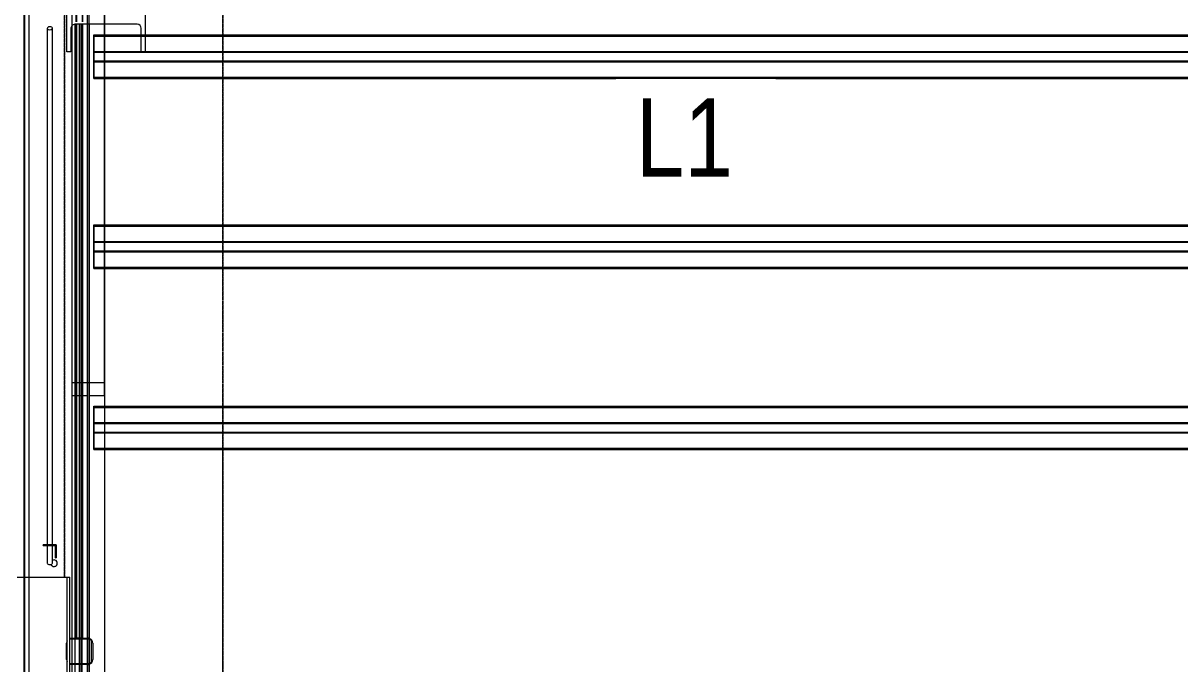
# Model space of a CAD drawing. Header units: centimetres. Extents: x -13617 to -9515, y -261 to 6553.
# Drawn here: x -12481.3 to -12038.1, y 5444.1 to 5689.4 of the extents above; entities that cross this region are included whole.
import ezdxf

# ---------------------------------------------------------------- set-up
doc = ezdxf.new("R2010")
doc.units = ezdxf.units.CM
for name, pattern in [('_Overhead', [0.47625, 0.3175, -0.15875]), ('_Overhead_2_', [0.47625, 0.3175, -0.15875]), ('Hidden', [0.714375, 0.47625, -0.238125])]:
    doc.linetypes.add(name, pattern=pattern)
for name, color, linetype, lineweight in [('A-FLOR', 7, 'Continuous', 9), ('A-GENM', 7, 'Continuous', 9), ('E-LITE-EQPM', 7, 'Continuous', 9), ('E-LITE-EQPM-IDEN', 7, 'Continuous', 18), ('S-BEAM', 7, 'Continuous', 9), ('S-COLS', 7, 'Continuous', 9)]:
    doc.layers.add(name, color=color, linetype=linetype, lineweight=lineweight)
doc.styles.add('Arial_2', font='arial.ttf', dxfattribs={"width": 0.8, "height": 30})

# ---------------------------------------------------------------- blocks, each defined once
blk = doc.blocks.new('HSS Rectangular-Column - 100 x 100 mm-V19-Planta patio maniobras')
at = {"layer": 'S-COLS', "color": 253, "true_color": 0xaaaaaa}
for p, q in [((-3, 4.6), (-3.65, 4.6)), ((-3, 5), (-1.88, 5)), ((-1.88, 4.6), (-3, 4.6)), ((-1.88, 5), (-1.36, 5)), ((-1.88, 5), (-0.23, 5)), ((-0.23, 4.6), (-1.88, 4.6)), ((-1.36, 5), (-1.2, 5)), ((-0.86, 5), (-0.23, 5)), ((-0.23, 5), (0.07, 5)), ((-0.23, 5), (0.07, 5)), ((0.07, 4.6), (-0.23, 4.6)), ((0.07, 5), (0.98, 5)), ((0.07, 5), (0.71, 5)), ((0.71, 4.6), (0.07, 4.6)), ((0.71, 5), (1.01, 5)), ((1.01, 4.6), (0.71, 4.6)), ((1.01, 5), (3.09, 5)), ((3.4, 4.6), (1.01, 4.6)), ((1.12, 5), (2.9, 5)), ((-5, -3.1), (-5, 3.09)), ((4.6, -3.65), (4.6, 3.65)), ((5, 3.09), (5, -3.1)), ((-3.65, -4.6), (-3, -4.6)), ((-3, -4.6), (-1.88, -4.6)), ((-1.88, -5), (-3, -5)), ((-1.88, -4.6), (-0.23, -4.6)), ((-0.23, -5), (-1.88, -5)), ((-0.23, -4.6), (0.07, -4.6)), ((0.07, -5), (-0.23, -5)), ((0.07, -4.6), (0.71, -4.6)), ((0.71, -5), (0.07, -5)), ((0.71, -4.6), (1.01, -4.6)), ((1.01, -5), (0.71, -5)), ((1.01, -4.6), (3.5, -4.6)), ((3.09, -5), (1.01, -5))]:
    blk.add_line(p, q, dxfattribs=at)
for centre, radius, start, end in [((-3.1, 3.09), 1.9, 90, 110.7102), ((3.09, 3.09), 1.91, 80.4673, 90), ((3.09, 3.09), 1.91, 30, 73.8894), ((3.65, 3.65), 0.953, 360, 90), ((-3.1, 3.09), 1.9, 150.9132, 180), ((3.09, 3.09), 1.91, 360, 30), ((-3.1, -3.1), 1.91, 180, 209.0868), ((3.09, -3.1), 1.9, 286.1106, 360), ((3.65, -3.65), 0.952, 270, 0), ((-3.1, -3.1), 1.91, 249.2898, 270), ((3.09, -3.1), 1.91, 270, 282.8672)]:
    blk.add_arc(centre, radius, start, end, dxfattribs=at)
blk = doc.blocks.new('M_L Equal Angles - 25 x 25 mm-1637255-Planta patio maniobras')
at = {"layer": 'S-BEAM', "color": 254, "true_color": 0xcccccc}
for p, q in [((-297.69, 1.36), (-297.69, 1.2)), ((-297.69, 1.2), (-297.69, 1.36)), ((-297.69, 1.36), (-204.77, 1.36)), ((-297.69, 1.36), (-204.77, 1.36)), ((-297.69, 1.2), (-297.69, 1.04)), ((-297.69, 0.86), (-297.69, 1.04)), ((-297.69, 0.86), (-297.69, 0.23)), ((-297.69, 0.41), (-297.69, 0.86)), ((-297.69, 0.23), (-297.69, 0.41)), ((-297.69, 0.23), (-297.69, -0.07)), ((-297.69, -0.07), (-297.69, 0.23)), ((-297.69, 1.04), (-204.77, 1.04)), ((-204.77, 1.36), (-62.61, 1.36)), ((-204.77, 1.36), (-62.61, 1.36)), ((-204.77, 1.04), (-62.61, 1.04)), ((-61.64, 1.36), (183.52, 1.36)), ((-61.64, 1.36), (183.52, 1.36)), ((-61.62, 1.04), (183.52, 1.04)), ((243.47, 1.36), (298.5, 1.36)), ((243.47, 1.04), (298.5, 1.04)), ((243.71, 1.36), (298.5, 1.36)), ((299.08, 1.36), (299.88, 1.36)), ((299.08, 1.36), (299.88, 1.36)), ((299.08, 1.04), (299.88, 1.04)), ((299.88, 1.36), (300.47, 1.36)), ((299.88, 1.36), (300.47, 1.36)), ((299.88, 1.04), (300.47, 1.04)), ((300.47, 1.36), (300.77, 1.36)), ((300.47, 1.36), (300.77, 1.36)), ((300.47, 1.04), (300.77, 1.04)), ((300.77, 1.36), (302.42, 1.36)), ((300.77, 1.36), (302.42, 1.36)), ((300.77, 1.04), (302.42, 1.04)), ((302.42, 1.36), (302.68, 1.36)), ((302.42, 1.36), (302.68, 1.36)), ((302.42, 1.04), (302.68, 1.04)), ((302.68, 1.36), (302.68, 1.2)), ((302.68, 1.2), (302.68, 1.36)), ((302.68, 1.16), (302.68, 1.2)), ((302.68, 1.12), (302.68, 1.16)), ((302.68, 1.05), (302.68, 1.12)), ((302.68, 1.04), (302.68, 1.05)), ((302.68, 1.04), (302.68, 1.02)), ((302.68, 1.02), (302.68, 0.86)), ((302.68, 0.86), (302.68, 0.72)), ((302.68, -0.98), (302.68, 0.86)), ((302.68, 0.72), (302.68, 0.57)), ((302.68, 0.57), (302.68, 0.41)), ((302.68, 0.41), (302.68, -0.98)), ((-297.69, -0.07), (-297.69, -0.98)), ((-297.69, -0.98), (-297.69, -0.07)), ((-297.69, -0.98), (-297.69, -1.02)), ((-297.69, -1.02), (-297.69, -1.14)), ((-204.77, -1.14), (-297.69, -1.14)), ((-297.69, -1.14), (-204.77, -1.14)), ((-204.77, -1.14), (-62.61, -1.14)), ((-62.61, -1.14), (-204.77, -1.14)), ((-61.62, -1.14), (183.52, -1.14)), ((183.52, -1.14), (-61.62, -1.14)), ((243.67, -1.14), (298.5, -1.14)), ((298.5, -1.14), (243.71, -1.14)), ((299.08, -1.14), (300.47, -1.14)), ((300.47, -1.14), (299.08, -1.14)), ((300.47, -1.14), (300.77, -1.14)), ((300.77, -1.14), (300.47, -1.14)), ((300.77, -1.14), (302.42, -1.14)), ((302.42, -1.14), (300.77, -1.14)), ((302.42, -1.14), (302.68, -1.14)), ((302.68, -1.14), (302.42, -1.14)), ((302.68, -1.02), (302.68, -0.98)), ((302.68, -1.14), (302.68, -1.02))]:
    blk.add_line(p, q, dxfattribs=at)
at = {"layer": 'S-BEAM', "color": 254, "linetype": 'Hidden', "true_color": 0xcccccc}
for p, q in [((-297.69, 1.04), (-204.77, 1.04)), ((-204.77, 1.04), (-62.61, 1.04)), ((-61.62, 1.04), (183.52, 1.04)), ((243.47, 1.04), (298.5, 1.04)), ((299.08, 1.04), (299.88, 1.04)), ((299.88, 1.04), (300.47, 1.04)), ((300.47, 1.04), (300.77, 1.04)), ((300.77, 1.04), (302.42, 1.04)), ((302.42, 1.04), (302.68, 1.04))]:
    blk.add_line(p, q, dxfattribs=at)
blk = doc.blocks.new('M_L Equal Angles - 25 x 25 mm-V22-Planta patio maniobras')
at = {"layer": 'S-BEAM', "color": 254, "true_color": 0xcccccc}
for p, q in [((-297.69, 1.36), (-297.69, 1.2)), ((-297.69, 1.2), (-297.69, 1.36)), ((-297.69, 1.36), (-204.77, 1.36)), ((-297.69, 1.36), (-204.77, 1.36)), ((-297.69, 1.2), (-297.69, 1.06)), ((-297.69, 1.06), (-297.69, 1.04)), ((-297.69, 0.96), (-297.69, 1.04)), ((-297.69, 0.86), (-297.69, 0.96)), ((-297.69, 0.86), (-297.69, 0.23)), ((-297.69, 0.23), (-297.69, -0.07)), ((-297.69, 1.04), (-204.77, 1.04)), ((-204.77, 1.36), (-62.61, 1.36)), ((-204.77, 1.36), (-62.61, 1.36)), ((-204.77, 1.04), (-62.61, 1.04)), ((-61.64, 1.36), (183.52, 1.36)), ((-61.64, 1.36), (183.52, 1.36)), ((-61.62, 1.04), (183.52, 1.04)), ((224.84, 1.36), (298.5, 1.36)), ((224.84, 1.04), (298.5, 1.04)), ((225.08, 1.36), (298.5, 1.36)), ((299.08, 1.36), (299.88, 1.36)), ((299.08, 1.36), (299.88, 1.36)), ((299.08, 1.04), (299.88, 1.04)), ((299.88, 1.36), (300.47, 1.36)), ((299.88, 1.36), (300.47, 1.36)), ((299.88, 1.04), (300.47, 1.04)), ((300.47, 1.36), (300.77, 1.36)), ((300.47, 1.36), (300.77, 1.36)), ((300.47, 1.04), (300.77, 1.04)), ((300.77, 1.36), (302.42, 1.36)), ((300.77, 1.36), (302.42, 1.36)), ((300.77, 1.04), (302.42, 1.04)), ((302.42, 1.36), (302.68, 1.36)), ((302.42, 1.36), (302.68, 1.36)), ((302.42, 1.04), (302.68, 1.04)), ((302.68, 1.36), (302.68, 1.2)), ((302.68, 1.2), (302.68, 1.36)), ((302.68, 1.16), (302.68, 1.2)), ((302.68, 1.04), (302.68, 1.16)), ((302.68, 1.04), (302.68, 0.57)), ((302.68, -0.98), (302.68, 0.86)), ((302.68, 0.57), (302.68, 0.41)), ((302.68, 0.41), (302.68, -0.98)), ((-297.69, -0.07), (-297.69, -0.98)), ((-297.69, -0.98), (-297.69, -0.71)), ((-297.69, -0.98), (-297.69, -1.02)), ((-297.69, -1.02), (-297.69, -1.14)), ((-204.77, -1.14), (-297.69, -1.14)), ((-297.69, -1.14), (-204.77, -1.14)), ((-204.77, -1.14), (-62.61, -1.14)), ((-62.61, -1.14), (-204.77, -1.14)), ((-61.62, -1.14), (183.52, -1.14)), ((183.52, -1.14), (-61.62, -1.14)), ((225.05, -1.14), (298.5, -1.14)), ((298.5, -1.14), (225.08, -1.14)), ((299.08, -1.14), (300.47, -1.14)), ((300.47, -1.14), (299.08, -1.14)), ((300.47, -1.14), (300.77, -1.14)), ((300.77, -1.14), (300.47, -1.14)), ((300.77, -1.14), (302.42, -1.14)), ((302.42, -1.14), (300.77, -1.14)), ((302.42, -1.14), (302.68, -1.14)), ((302.68, -1.14), (302.42, -1.14)), ((302.68, -1.02), (302.68, -0.98)), ((302.68, -1.14), (302.68, -1.02))]:
    blk.add_line(p, q, dxfattribs=at)
at = {"layer": 'S-BEAM', "color": 254, "linetype": 'Hidden', "true_color": 0xcccccc}
for p, q in [((-297.69, 1.04), (-204.77, 1.04)), ((-204.77, 1.04), (-62.61, 1.04)), ((-61.62, 1.04), (183.52, 1.04)), ((224.84, 1.04), (298.5, 1.04)), ((299.08, 1.04), (299.88, 1.04)), ((299.88, 1.04), (300.47, 1.04)), ((300.47, 1.04), (300.77, 1.04)), ((300.77, 1.04), (302.42, 1.04)), ((302.42, 1.04), (302.68, 1.04))]:
    blk.add_line(p, q, dxfattribs=at)
blk = doc.blocks.new('Costanera Perfil Z - Parametrizado - h_30cm-V54-Planta patio maniobras')
at = {"layer": 'S-BEAM', "color": 254, "true_color": 0xcccccc}
for p, q in [((-8.1, 548.74), (-8.34, 548.74)), ((-8.34, 548.74), (-8.1, 548.74)), ((-8.34, 548.74), (-8.34, -548.74)), ((-8.1, 548.74), (1.98, 548.74)), ((-8.1, -548.74), (-8.1, 548.74)), ((-7.84, 548.74), (-8.04, 548.74)), ((-8.04, 548.74), (-8.04, -548.74)), ((1.64, 548.74), (-7.84, 548.74)), ((-7.84, 548.74), (-7.84, -548.74)), ((-1.64, 548.74), (-1.98, 548.74)), ((-1.98, 548.74), (-0.95, 548.74)), ((-1.98, 548.74), (-1.98, 544.73)), ((-0.66, 548.74), (-1.64, 548.74)), ((-1.64, 548.74), (1.64, 548.74)), ((1.64, 548.74), (-1.64, 548.74)), ((-1.64, 548.74), (-1.64, 544.73)), ((-0.95, 548.74), (1.64, 548.74)), ((1.64, 548.74), (-0.66, 548.74)), ((1.98, 548.74), (1.64, 548.74)), ((1.64, 548.74), (1.98, 548.74)), ((1.98, 548.74), (1.64, 548.74)), ((1.64, 548.74), (1.64, -548.74)), ((1.98, 548.74), (7.84, 548.74)), ((8.04, 548.74), (1.98, 548.74)), ((1.98, 548.74), (1.98, -548.74)), ((7.84, 548.74), (8.04, 548.74)), ((7.84, 548.74), (7.84, 544.73)), ((8.04, 548.74), (8.34, 548.74)), ((8.04, 548.74), (8.04, 544.73)), ((8.34, 548.74), (8.1, 548.74)), ((8.1, 548.74), (8.1, 544.73)), ((8.34, 548.74), (8.34, 544.73)), ((-1.98, 544.73), (-1.98, -542.85)), ((-1.64, 544.73), (-1.64, -542.85)), ((7.84, 544.73), (7.84, -542.85)), ((8.04, 544.73), (8.04, -542.85)), ((8.1, 544.73), (8.1, -542.85)), ((8.34, 544.73), (8.34, -542.85))]:
    blk.add_line(p, q, dxfattribs=at)
blk = doc.blocks.new('Costanera Perfil Z - Parametrizado - h_30cm-V55-Planta patio maniobras')
at = {"layer": 'S-BEAM', "color": 254, "true_color": 0xcccccc}
for p, q in [((-8.1, 548.74), (-8.34, 548.74)), ((-8.34, 548.74), (-8.1, 548.74)), ((-8.34, 548.74), (-8.34, -548.74)), ((-8.1, 548.74), (1.98, 548.74)), ((-8.1, -548.74), (-8.1, 548.74)), ((-7.84, 548.74), (-8.04, 548.74)), ((-8.04, 548.74), (-8.04, -548.74)), ((1.64, 548.74), (-7.84, 548.74)), ((-7.84, 548.74), (-7.84, -548.74)), ((-1.64, 548.74), (-1.98, 548.74)), ((-1.98, 548.74), (-0.91, 548.74)), ((-1.98, 548.74), (-1.98, 544.73)), ((-0.61, 548.74), (-1.64, 548.74)), ((-1.64, 548.74), (1.64, 548.74)), ((1.64, 548.74), (-1.64, 548.74)), ((-1.64, 548.74), (-1.64, 544.73)), ((-0.91, 548.74), (1.64, 548.74)), ((1.64, 548.74), (-0.61, 548.74)), ((1.98, 548.74), (1.64, 548.74)), ((1.64, 548.74), (1.98, 548.74)), ((1.98, 548.74), (1.64, 548.74)), ((1.64, 548.74), (1.64, -548.74)), ((1.98, 548.74), (7.84, 548.74)), ((8.04, 548.74), (1.98, 548.74)), ((1.98, 548.74), (1.98, -548.74)), ((7.84, 548.74), (8.04, 548.74)), ((7.84, 548.74), (7.84, 544.73)), ((8.04, 548.74), (8.34, 548.74)), ((8.04, 548.74), (8.04, 544.73)), ((8.34, 548.74), (8.1, 548.74)), ((8.1, 548.74), (8.1, 544.73)), ((8.34, 548.74), (8.34, 544.73)), ((-1.98, 544.73), (-1.98, -542.85)), ((-1.64, 544.73), (-1.64, -542.85)), ((7.84, 544.73), (7.84, -542.85)), ((8.04, 544.73), (8.04, -542.85)), ((8.1, 544.73), (8.1, -542.85)), ((8.34, 544.73), (8.34, -542.85))]:
    blk.add_line(p, q, dxfattribs=at)
blk = doc.blocks.new('Costanera Perfil Z - Parametrizado - h_30cm-V56-Planta patio maniobras')
at = {"layer": 'S-BEAM', "color": 254, "true_color": 0xcccccc}
for p, q in [((-8.1, 548.74), (-8.34, 548.74)), ((-8.34, 548.74), (-8.1, 548.74)), ((-8.34, 548.74), (-8.34, -548.74)), ((-8.1, 548.74), (1.98, 548.74)), ((-8.1, -548.74), (-8.1, 548.74)), ((-7.84, 548.74), (-8.04, 548.74)), ((-8.04, 548.74), (-8.04, -548.74)), ((1.64, 548.74), (-7.84, 548.74)), ((-7.84, 548.74), (-7.84, -548.74)), ((-1.64, 548.74), (-1.98, 548.74)), ((-1.98, 548.74), (1.64, 548.74)), ((-1.98, 548.74), (-1.98, -548.74)), ((1.54, 548.74), (-1.64, 548.74)), ((-1.64, 548.74), (1.54, 548.74)), ((1.54, 548.74), (-1.64, 548.74)), ((-1.64, 548.74), (-1.64, -548.74)), ((1.98, 548.74), (1.64, 548.74)), ((1.64, 548.74), (1.98, 548.74)), ((1.98, 548.74), (1.64, 548.74)), ((1.64, 548.74), (1.64, -548.74)), ((1.98, 548.74), (7.84, 548.74)), ((8.04, 548.74), (1.98, 548.74)), ((1.98, 548.74), (1.98, -548.74)), ((7.84, 548.74), (8.04, 548.74)), ((7.84, 548.74), (7.84, -548.74)), ((8.04, 548.74), (8.34, 548.74)), ((8.04, 548.74), (8.04, -548.74)), ((8.34, 548.74), (8.1, 548.74)), ((8.1, 548.74), (8.1, -548.74)), ((8.34, 548.74), (8.34, -548.74))]:
    blk.add_line(p, q, dxfattribs=at)
blk = doc.blocks.new('Costanera Perfil Z - Parametrizado - Costanera Perfil Z - Parametrizado-1662729-Planta patio maniobras')
at = {"layer": 'S-BEAM', "color": 254, "true_color": 0xcccccc}
for p, q in [((-10.75, 1932.33), (-10.75, -230.21)), ((-10.75, 1932.33), (-10.75, -230.21)), ((-10.45, 1932.33), (-10.45, 995.88)), ((-10.45, 1932.33), (-10.45, 995.88)), ((-8.8, 1932.33), (-8.8, 995.88)), ((-8.8, 1932.33), (-8.8, 995.88)), ((8.8, 1569.81), (8.8, 1427.67)), ((8.8, 1569.81), (8.8, 1427.67)), ((10.45, 1569.83), (10.45, 1427.67)), ((10.45, 1569.83), (10.45, 1427.67)), ((10.75, 1427.67), (10.75, 1569.83)), ((10.75, 1569.83), (10.75, 1427.67)), ((8.8, 1427.67), (8.8, 995.88)), ((8.8, 1427.67), (8.8, 995.88)), ((10.45, 1427.67), (10.45, 995.88)), ((10.45, 1427.67), (10.45, 995.88)), ((10.75, 995.88), (10.75, 1427.67)), ((10.75, 1427.67), (10.75, 995.88))]:
    blk.add_line(p, q, dxfattribs=at)
blk = doc.blocks.new('Costanera Perfil Z - Parametrizado - Costanera Perfil Z - Parametrizado-V64-Planta patio maniobras')
at = {"layer": 'S-BEAM', "color": 254, "true_color": 0xcccccc}
for p, q in [((-10.75, 1932.33), (-10.75, -230.21)), ((-10.75, 1932.33), (-10.75, -230.21)), ((-10.45, 1932.33), (-10.45, 995.88)), ((-10.45, 1932.33), (-10.45, 995.88)), ((-8.8, 1932.33), (-8.8, 995.88)), ((-8.8, 1932.33), (-8.8, 995.88)), ((8.8, 1569.81), (8.8, 1427.67)), ((8.8, 1569.81), (8.8, 1427.67)), ((10.45, 1569.83), (10.45, 1427.67)), ((10.45, 1569.83), (10.45, 1427.67)), ((10.75, 1427.67), (10.75, 1569.83)), ((10.75, 1569.83), (10.75, 1427.67)), ((8.8, 1427.67), (8.8, 995.88)), ((8.8, 1427.67), (8.8, 995.88)), ((10.45, 1427.67), (10.45, 995.88)), ((10.45, 1427.67), (10.45, 995.88)), ((10.75, 995.88), (10.75, 1427.67)), ((10.75, 1427.67), (10.75, 995.88))]:
    blk.add_line(p, q, dxfattribs=at)
blk = doc.blocks.new('M_RVR_PERFIL L - M_RVR_PERFIL L-V67-Planta patio maniobras')
at = {"layer": 'S-BEAM', "color": 254, "true_color": 0xcccccc}
for p, q in [((-2.5, 2.31), (-2.5, 2.5)), ((-2.5, 2.5), (-0.89, 2.5)), ((2.5, 2.5), (-2.5, 2.5)), ((-2.5, 2.5), (-2.5, 2.31)), ((-0.89, 2.31), (-2.5, 2.31)), ((-2.5, 2.31), (2.31, 2.31)), ((1.11, 2.5), (2.5, 2.5)), ((2.31, 2.31), (1.11, 2.31)), ((2.31, -2.5), (2.31, 2.31)), ((2.31, 2.31), (2.31, -2.5)), ((2.5, 2.5), (2.5, -2.5)), ((2.5, -2.5), (2.5, 2.5)), ((2.5, -2.5), (2.31, -2.5)), ((2.31, -2.5), (2.5, -2.5))]:
    blk.add_line(p, q, dxfattribs=at)
blk = doc.blocks.new('Costaneras Perfil C - 50 x 250-1666462-Planta patio maniobras')
at = {"layer": 'S-BEAM', "color": 254, "true_color": 0xcccccc}
for p, q in [((-2489.82, 12.5), (-2631.98, 12.5)), ((-2489.82, 12.5), (-2631.98, 12.5)), ((-2631.98, 12.2), (-2489.82, 12.2)), ((-2631.98, 12.2), (-2489.82, 12.2)), ((-2022.09, 12.5), (-2489.82, 12.5)), ((-2396.91, 12.5), (-2489.82, 12.5)), ((-2489.82, 12.2), (-2022.09, 12.2)), ((-2489.82, 12.2), (-2396.91, 12.2)), ((-2387.31, 12.5), (-2396.51, 12.5)), ((-2396.51, 12.2), (-2387.31, 12.2))]:
    blk.add_line(p, q, dxfattribs=at)
blk = doc.blocks.new('RVR_Tensor - d_25 mm-V81-Planta patio maniobras')
at = {"layer": 'A-GENM', "color": 254, "true_color": 0xd4d4d4}
for start, end in [(90, 119.2054), (105, 119.2054), (75, 105), (30, 75), (45, 75), (0, 30), (345, 360), (201.1536, 345), (201.1536, 225), (225, 255), (285, 315), (315, 345)]:
    blk.add_arc((0, 0), 1.25, start, end, dxfattribs=at)
blk = doc.blocks.new('RVR_Tensor angular - d_25 mm-1668532-Planta patio maniobras')
at = {"layer": 'A-GENM', "color": 254, "true_color": 0xd4d4d4}
for p, q in [((6.75, 1), (-0.01, 1)), ((6.88, 1), (6.75, 1)), ((204.78, 1), (6.94, 1)), ((-0.01, -1), (6.75, -1)), ((6.8, -1), (6.94, -1)), ((6.94, -1), (204.78, -1))]:
    blk.add_line(p, q, dxfattribs=at)
for centre, start_param, end_param in [((-0.01, 0), 0, 1.570796), ((204.78, 0), 5.235988, 7.853982), ((204.78, 0), 4.712389, 5.235988), ((-0.01, 0), 1.570796, 3.141593), ((204.78, 0), 1.570796, 3.926991), ((204.78, 0), 3.926991, 4.712389)]:
    blk.add_ellipse(centre, major_axis=(0, 1), ratio=0.573576, start_param=start_param, end_param=end_param, dxfattribs=at)
blk = doc.blocks.new('PQ_RVR_EST-01_ZZ_ZZ_MO_T_A_rvt-1-Planta patio maniobras')
at = {"layer": 'A-FLOR', "color": 254, "linetype": '_Overhead', "true_color": 0xd4d4d4}
for p, q in [((-12465.42, 5477.26), (-12465.42, 5714.43)), ((-12465.42, 5477.26), (-12465.42, 5714.43)), ((-12404.81, 5714.43), (-12404.81, 5684.92)), ((-12404.81, 5684.92), (-12404.81, 5714.43)), ((-12404.81, 5684.92), (-12404.81, 5678.56)), ((-12404.81, 5678.56), (-12404.81, 5684.92)), ((-12404.81, 5678.56), (-12404.81, 5678.23)), ((-12404.81, 5678.23), (-12404.81, 5678.56)), ((-12404.81, 5678.23), (-12404.81, 5674.94)), ((-12404.81, 5674.94), (-12404.81, 5678.23)), ((-12404.81, 5674.94), (-12404.81, 5674.61)), ((-12404.81, 5674.61), (-12404.81, 5674.94)), ((-12404.81, 5674.61), (-12404.81, 5668.25)), ((-12404.81, 5668.25), (-12404.81, 5674.61)), ((-12404.81, 5668.25), (-12404.81, 5612.18)), ((-12404.81, 5612.18), (-12404.81, 5668.25)), ((-12404.81, 5612.18), (-12404.81, 5605.82)), ((-12404.81, 5605.82), (-12404.81, 5612.18)), ((-12404.81, 5605.82), (-12404.81, 5605.48)), ((-12404.81, 5605.48), (-12404.81, 5605.82)), ((-12404.81, 5605.48), (-12404.81, 5602.2)), ((-12404.81, 5602.2), (-12404.81, 5605.48)), ((-12404.81, 5602.2), (-12404.81, 5601.86)), ((-12404.81, 5601.86), (-12404.81, 5602.2)), ((-12404.81, 5601.86), (-12404.81, 5595.51)), ((-12404.81, 5595.51), (-12404.81, 5601.86)), ((-12404.81, 5595.51), (-12404.81, 5542.78)), ((-12404.81, 5542.78), (-12404.81, 5595.51)), ((-12404.81, 5542.78), (-12404.81, 5536.42)), ((-12404.81, 5536.42), (-12404.81, 5542.78)), ((-12404.81, 5536.42), (-12404.81, 5536.08)), ((-12404.81, 5536.08), (-12404.81, 5536.42)), ((-12404.81, 5536.08), (-12404.81, 5532.8)), ((-12404.81, 5532.8), (-12404.81, 5536.08)), ((-12404.81, 5532.8), (-12404.81, 5532.46)), ((-12404.81, 5532.46), (-12404.81, 5532.8)), ((-12404.81, 5532.46), (-12404.81, 5526.11)), ((-12404.81, 5526.11), (-12404.81, 5532.46)), ((-12404.81, 5526.11), (-12404.81, 5356.88)), ((-12404.81, 3781.84), (-12404.81, 5526.11))]:
    blk.add_line(p, q, dxfattribs=at)
at = {"layer": 'S-BEAM', "color": 254, "true_color": 0xcccccc}
for p, q in [((-12462.64, 6050.44), (-12462.64, 5551.69)), ((-12462.64, 6050.44), (-12462.64, 5546.78)), ((-12456.74, 6050.44), (-12456.74, 5546.78)), ((-12456.03, 5546.78), (-12456.03, 6050.44)), ((-12450.14, 5750.79), (-12450.14, 5678.56)), ((-12450.14, 5678.56), (-12450.14, 5750.79)), ((-12462.64, 5688.29), (-12462.64, 5546.78)), ((-12462.64, 5688.29), (-12462.64, 5546.78)), ((-12456.74, 5688.94), (-12456.74, 5079.05)), ((-12456.03, 5688.94), (-12456.03, 5079.05)), ((-12450.14, 5688.94), (-12450.14, 5684.92)), ((-12450.14, 5688.94), (-12450.14, 5684.92)), ((-12450.14, 5684.92), (-12450.14, 5678.56)), ((-12450.14, 5684.92), (-12450.14, 5678.56)), ((-12450.14, 5678.56), (-12450.14, 5678.23)), ((-12450.14, 5678.23), (-12450.14, 5678.56)), ((-12450.14, 5678.56), (-12450.14, 5678.23)), ((-12450.14, 5678.56), (-12450.14, 5678.23)), ((-12450.14, 5678.23), (-12450.14, 5675.63)), ((-12450.14, 5675.56), (-12450.14, 5678.23)), ((-12450.14, 5678.23), (-12450.14, 5674.94)), ((-12450.14, 5678.23), (-12450.14, 5674.94)), ((-12450.14, 5675.63), (-12450.14, 5668.25)), ((-12450.14, 5668.25), (-12450.14, 5675.56)), ((-12450.14, 5674.94), (-12450.14, 5674.61)), ((-12450.14, 5674.94), (-12450.14, 5674.61)), ((-12450.14, 5674.61), (-12450.14, 5668.25)), ((-12450.14, 5674.61), (-12450.14, 5668.25)), ((-12450.14, 5668.25), (-12450.14, 5605.82)), ((-12450.14, 5605.82), (-12450.14, 5668.25)), ((-12450.14, 5668.25), (-12450.14, 5612.18)), ((-12450.14, 5668.25), (-12450.14, 5612.18)), ((-12450.14, 5612.18), (-12450.14, 5605.82)), ((-12450.14, 5612.18), (-12450.14, 5605.82)), ((-12450.14, 5605.82), (-12450.14, 5605.48)), ((-12450.14, 5605.48), (-12450.14, 5605.82)), ((-12450.14, 5605.82), (-12450.14, 5605.48)), ((-12450.14, 5605.82), (-12450.14, 5605.48)), ((-12450.14, 5605.48), (-12450.14, 5602.93)), ((-12450.14, 5602.86), (-12450.14, 5605.48)), ((-12450.14, 5605.48), (-12450.14, 5602.2)), ((-12450.14, 5605.48), (-12450.14, 5602.2)), ((-12450.14, 5602.93), (-12450.14, 5595.51)), ((-12450.14, 5595.51), (-12450.14, 5602.86)), ((-12450.14, 5602.2), (-12450.14, 5601.86)), ((-12450.14, 5602.2), (-12450.14, 5601.86)), ((-12450.14, 5601.86), (-12450.14, 5595.51)), ((-12450.14, 5601.86), (-12450.14, 5595.51)), ((-12450.14, 5595.51), (-12450.14, 5551.69)), ((-12450.14, 5546.78), (-12450.14, 5595.51)), ((-12450.14, 5595.51), (-12450.14, 5546.78)), ((-12450.14, 5595.51), (-12450.14, 5546.78)), ((-12462.64, 5546.78), (-12462.64, 5089.55)), ((-12462.64, 5546.78), (-12462.64, 5089.55)), ((-12450.14, 5546.78), (-12450.14, 5542.78)), ((-12450.14, 5546.78), (-12450.14, 5542.78)), ((-12450.14, 5542.78), (-12450.14, 5536.42)), ((-12450.14, 5542.78), (-12450.14, 5536.42)), ((-12450.14, 5536.42), (-12450.14, 5536.08)), ((-12450.14, 5536.42), (-12450.14, 5536.08)), ((-12450.14, 5535.98), (-12450.14, 5532.8)), ((-12450.14, 5535.98), (-12450.14, 5532.8)), ((-12450.14, 5532.8), (-12450.14, 5532.46)), ((-12450.14, 5532.8), (-12450.14, 5532.46)), ((-12450.14, 5532.46), (-12450.14, 5526.11)), ((-12450.14, 5532.46), (-12450.14, 5526.11)), ((-12450.14, 5526.11), (-12450.14, 5079.05)), ((-12450.14, 5526.11), (-12450.14, 5079.05))]:
    blk.add_line(p, q, dxfattribs=at)
at = {"layer": 'S-BEAM', "color": 254, "lineweight": 18, "true_color": 0xcccccc}
for p, q in [((-12450.14, 5551.69), (-12462.64, 5551.69)), ((-12462.64, 5551.69), (-12462.64, 5546.78)), ((-12450.14, 5546.78), (-12450.14, 5551.69)), ((-12462.64, 5546.78), (-12456.74, 5546.78)), ((-12456.74, 5546.78), (-12456.74, 4837.99)), ((-12456.03, 4837.99), (-12456.03, 5546.78)), ((-12456.03, 5546.78), (-12450.14, 5546.78))]:
    blk.add_line(p, q, dxfattribs=at)
at = {"layer": 'S-COLS', "color": 253, "true_color": 0xaaaaaa}
for p, q in [((-12464.5, 5678.43), (-12464.5, 5700.43)), ((-12434.5, 5700.43), (-12434.5, 5684.92)), ((-12462.96, 5687.42), (-12462.96, 5678.43)), ((-12450.14, 5688.94), (-12461.44, 5688.94)), ((-12437.56, 5688.94), (-12450.14, 5688.94)), ((-12436.04, 5684.92), (-12436.04, 5687.42)), ((-12436.04, 5678.56), (-12436.04, 5684.92)), ((-12434.5, 5684.92), (-12434.5, 5678.56)), ((-12462.96, 5678.43), (-12464.5, 5678.43)), ((-12436.04, 5678.43), (-12436.04, 5678.56)), ((-12434.5, 5678.43), (-12436.04, 5678.43)), ((-12434.5, 5678.56), (-12434.5, 5678.43))]:
    blk.add_line(p, q, dxfattribs=at)
for centre, start, end in [((-12461.44, 5687.42), 143.7076, 180), ((-12461.44, 5687.42), 90, 143.7076), ((-12437.56, 5687.42), 0, 90)]:
    blk.add_arc(centre, 1.52, start, end, dxfattribs=at)
at = {"layer": 'A-GENM', "color": 254, "linetype": '_Overhead', "lineweight": 9, "true_color": 0xd4d4d4, "rotation": 89.9999999999999}
blk.add_blockref('RVR_Tensor angular - d_25 mm-1668532-Planta patio maniobras', (-12471.06, 5482.66), dxfattribs=at)
at = {"layer": 'A-GENM', "color": 254, "linetype": '_Overhead', "lineweight": 9, "true_color": 0xd4d4d4}
blk.add_blockref('RVR_Tensor - d_25 mm-V81-Planta patio maniobras', (-12469.45, 5482.59), dxfattribs=at)
at = {"layer": 'S-BEAM', "color": 254, "linetype": '_Overhead', "lineweight": 9, "true_color": 0xd4d4d4}
for name, p, rotation in [('Costaneras Perfil C - 50 x 250-1666462-Planta patio maniobras', (-12471.13, 3056.96), 270), ('M_L Equal Angles - 25 x 25 mm-1637255-Planta patio maniobras', (-12459.64, 5751.55), 89.99999999999984), ('M_L Equal Angles - 25 x 25 mm-V22-Planta patio maniobras', (-12459.64, 5751.55), 89.99999999999984), ('Costanera Perfil Z - Parametrizado - h_30cm-V54-Planta patio maniobras', (-11905.41, 5676.59), 89.99999999999964), ('Costanera Perfil Z - Parametrizado - h_30cm-V55-Planta patio maniobras', (-11905.41, 5603.84), 89.99999999999964), ('Costanera Perfil Z - Parametrizado - h_30cm-V56-Planta patio maniobras', (-11905.41, 5534.44), 89.99999999999964)]:
    blk.add_blockref(name, p, dxfattribs=dict(at, rotation=rotation))
for name, p in [('Costanera Perfil Z - Parametrizado - Costanera Perfil Z - Parametrizado-1662729-Planta patio maniobras', (-12470.31, 4119.11)), ('Costanera Perfil Z - Parametrizado - Costanera Perfil Z - Parametrizado-V64-Planta patio maniobras', (-12470.31, 4119.11)), ('M_RVR_PERFIL L - M_RVR_PERFIL L-V67-Planta patio maniobras', (-12471.17, 5487.1))]:
    blk.add_blockref(name, p, dxfattribs=at)
at = {"layer": 'S-COLS', "color": 254, "linetype": '_Overhead', "lineweight": 9, "true_color": 0xd4d4d4}
blk.add_blockref('HSS Rectangular-Column - 100 x 100 mm-V19-Planta patio maniobras', (-12459.64, 5448.86), dxfattribs=at)
blk = doc.blocks.new('Generic Models 1 - Generic Models 1-1805179-Planta patio maniobras')
at = {"layer": 'A-GENM', "color": 254, "true_color": 0xd4d4d4}
for p, q in [((-12464.39, 5477.26), (-12463.39, 5477.26)), ((-12464.39, 5114.98), (-12464.39, 5477.26)), ((-12463.39, 5114.98), (-12463.39, 5477.26))]:
    blk.add_line(p, q, dxfattribs=at)
for points in [[(-12483.64, 5477.26), (-12482.79, 5477.26), (-12481.93, 5477.26), (-12481.06, 5477.26)], [(-12481.06, 5477.26), (-12480.96, 5477.26), (-12480.86, 5477.26), (-12480.76, 5477.26)], [(-12480.76, 5477.26), (-12480.22, 5477.26), (-12479.67, 5477.26), (-12479.12, 5477.26)], [(-12479.12, 5477.26), (-12478.01, 5477.26), (-12476.89, 5477.26), (-12475.78, 5477.26)]]:
    blk.add_open_spline(points, degree=3, dxfattribs=at)
blk.add_open_spline([(-12475.78, 5477.26), (-12475.53, 5477.26), (-12471.73, 5477.26), (-12467.91, 5477.26), (-12464.39, 5477.26)], degree=3, knots=[-0.2104155, -0.2104155, -0.2104155, -0.2104155, -0.1975265, -0.0150372, -0.0150372, -0.0150372, -0.0150372], dxfattribs=at)
blk = doc.blocks.new('PQ_RVR_ARQ-01_ZZ_ZZ_MO_T_A_rvt-1-Planta patio maniobras')
at = {"layer": 'A-FLOR', "color": 254, "linetype": '_Overhead_2_', "true_color": 0xd4d4d4}
for p, q in [((-12465.42, 5714.43), (-12465.42, 5477.26)), ((-12465.42, 5714.43), (-12465.42, 5477.26)), ((-12404.81, 5684.92), (-12404.81, 5714.43)), ((-12404.81, 5684.92), (-12404.81, 5714.43)), ((-12404.81, 5678.56), (-12404.81, 5684.92)), ((-12404.81, 5678.56), (-12404.81, 5684.92)), ((-12404.81, 5678.23), (-12404.81, 5678.56)), ((-12404.81, 5678.23), (-12404.81, 5678.56)), ((-12404.81, 5674.94), (-12404.81, 5678.23)), ((-12404.81, 5674.94), (-12404.81, 5678.23)), ((-12404.81, 5674.61), (-12404.81, 5674.94)), ((-12404.81, 5674.61), (-12404.81, 5674.94)), ((-12404.81, 5668.25), (-12404.81, 5674.61)), ((-12404.81, 5668.25), (-12404.81, 5674.61)), ((-12404.81, 5612.18), (-12404.81, 5668.25)), ((-12404.81, 5612.18), (-12404.81, 5668.25)), ((-12404.81, 5605.82), (-12404.81, 5612.18)), ((-12404.81, 5605.82), (-12404.81, 5612.18)), ((-12404.81, 5605.48), (-12404.81, 5605.82)), ((-12404.81, 5605.48), (-12404.81, 5605.82)), ((-12404.81, 5602.2), (-12404.81, 5605.48)), ((-12404.81, 5602.2), (-12404.81, 5605.48)), ((-12404.81, 5601.86), (-12404.81, 5602.2)), ((-12404.81, 5601.86), (-12404.81, 5602.2)), ((-12404.81, 5595.51), (-12404.81, 5601.86)), ((-12404.81, 5595.51), (-12404.81, 5601.86)), ((-12404.81, 5542.78), (-12404.81, 5595.51)), ((-12404.81, 5542.78), (-12404.81, 5595.51)), ((-12404.81, 5536.42), (-12404.81, 5542.78)), ((-12404.81, 5536.42), (-12404.81, 5542.78)), ((-12404.81, 5536.08), (-12404.81, 5536.42)), ((-12404.81, 5536.08), (-12404.81, 5536.42)), ((-12404.81, 5532.8), (-12404.81, 5536.08)), ((-12404.81, 5532.8), (-12404.81, 5536.08)), ((-12404.81, 5532.46), (-12404.81, 5532.8)), ((-12404.81, 5532.46), (-12404.81, 5532.8)), ((-12404.81, 5526.11), (-12404.81, 5532.46)), ((-12404.81, 5526.11), (-12404.81, 5532.46)), ((-12404.81, 3781.84), (-12404.81, 5526.11)), ((-12404.81, 5356.88), (-12404.81, 5526.11))]:
    blk.add_line(p, q, dxfattribs=at)
at = {"layer": 'A-GENM', "color": 254, "lineweight": 18, "true_color": 0xd4d4d4}
blk.add_blockref('Generic Models 1 - Generic Models 1-1805179-Planta patio maniobras', (0, 0), dxfattribs=at)
blk = doc.blocks.new('Lighting-Pendant-Vibia-NOTRH-5662 - Standard-1742424-Planta patio maniobras')
at = {"layer": 'E-LITE-EQPM', "color": 30, "lineweight": 25, "true_color": 0xff8000}
for radius, start, end in [(20, 360, 180), (9, 0, 180), (8, 0, 180), (0.5, 360, 180), (20, 180, 360), (9, 180, 360), (8, 180, 360), (0.5, 180, 360)]:
    blk.add_arc((0, 0), radius, start, end, dxfattribs=at)

msp = doc.modelspace()

# ---------------------------------------------------------------- block references
at = {"lineweight": 5}
msp.add_blockref('PQ_RVR_EST-01_ZZ_ZZ_MO_T_A_rvt-1-Planta patio maniobras', (0, 0), dxfattribs=at)

# ---------------------------------------------------------------- next in the draw order: block references
msp.add_blockref('PQ_RVR_ARQ-01_ZZ_ZZ_MO_T_A_rvt-1-Planta patio maniobras', (0, 0), dxfattribs=at)

# ---------------------------------------------------------------- next in the draw order: block references
at = {"layer": 'E-LITE-EQPM', "color": 30, "lineweight": 25, "true_color": 0xff8000, "extrusion": (0, 0, -1), "rotation": 180}
msp.add_blockref('Lighting-Pendant-Vibia-NOTRH-5662 - Standard-1742424-Planta patio maniobras', (12227.68, 5644.95), dxfattribs=at)

# ---------------------------------------------------------------- next in the draw order: texts
at = {"layer": 'E-LITE-EQPM-IDEN', "lineweight": 9, "insert": (-12246.61, 5660.55), "char_height": 30, "width": 46.1772, "attachment_point": 1, "style": 'Arial_2', "bg_fill": 3, "box_fill_scale": 1.25, "bg_fill_color": 256, "bg_fill_true_color": 13158600, "bg_fill_transparency": 0}
msp.add_mtext('L1', dxfattribs=at)

doc.saveas('drawing.dxf')
